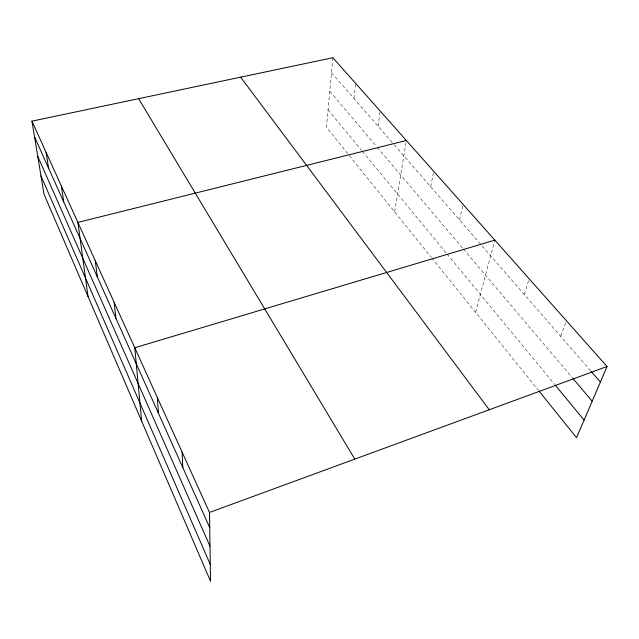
<?xml version="1.0" encoding="UTF-8"?>
<svg xmlns="http://www.w3.org/2000/svg" width="639" height="639" viewBox="0 0 639 639"><rect width="100%" height="100%" fill="white"/><g stroke="black" fill="none" stroke-linecap="round" stroke-linejoin="round"><path stroke-width="0.48" stroke-dasharray="3.19 2.4" d="M332.863 57.726L326.433 127.241L431.029 257.054M353.99 98.518L355.707 83.453M378.048 126.195L380.149 110.97M394.622 211.868L406.204 141.459M430.694 186.764L433.697 171.276M459.553 219.976L463.107 204.4M475.584 312.343L494.834 240.128M524.284 294.459L529.164 278.796M560.738 336.402L566.442 320.77M331.489 72.622L393.52 143.999M394.167 144.741L590.644 370.812M329.772 91.217L376.698 146.658M377.329 147.401L462.732 248.283M463.363 249.034L572.296 377.705M328.055 109.78L361.594 150.429M362.217 151.187L446.397 253.212M447.02 253.971L554.317 384.023M431.66 257.837L538.365 390.269"/><path stroke-width="0.96" d="M31.95 121.154L209.496 512.446L210.535 581.274L43.979 194.112L31.95 121.154L332.863 57.726L607.05 366.506L576.554 437.667L538.989 391.044M209.496 512.446L607.05 366.506M494.834 240.128L134.765 347.752L141.642 421.125M406.364 140.5L77.894 222.412L88.038 296.528M591.291 371.555L600.396 382.034M572.935 378.456L592.185 401.196M554.956 384.79L584.086 420.095M240.663 77.167L489.242 409.751M138.615 98.67L354.797 459.106M34.538 136.866L209.72 527.622M37.765 156.419L210.007 546.225M40.968 175.869L210.279 564.445M46.104 152.346L48.588 168.209M61.368 185.997L63.732 201.972M95.275 260.728L97.288 276.831M114.165 302.359L115.947 318.454M157.314 397.45L158.472 413.313M182.107 452.092L182.85 467.676"/></g></svg>
